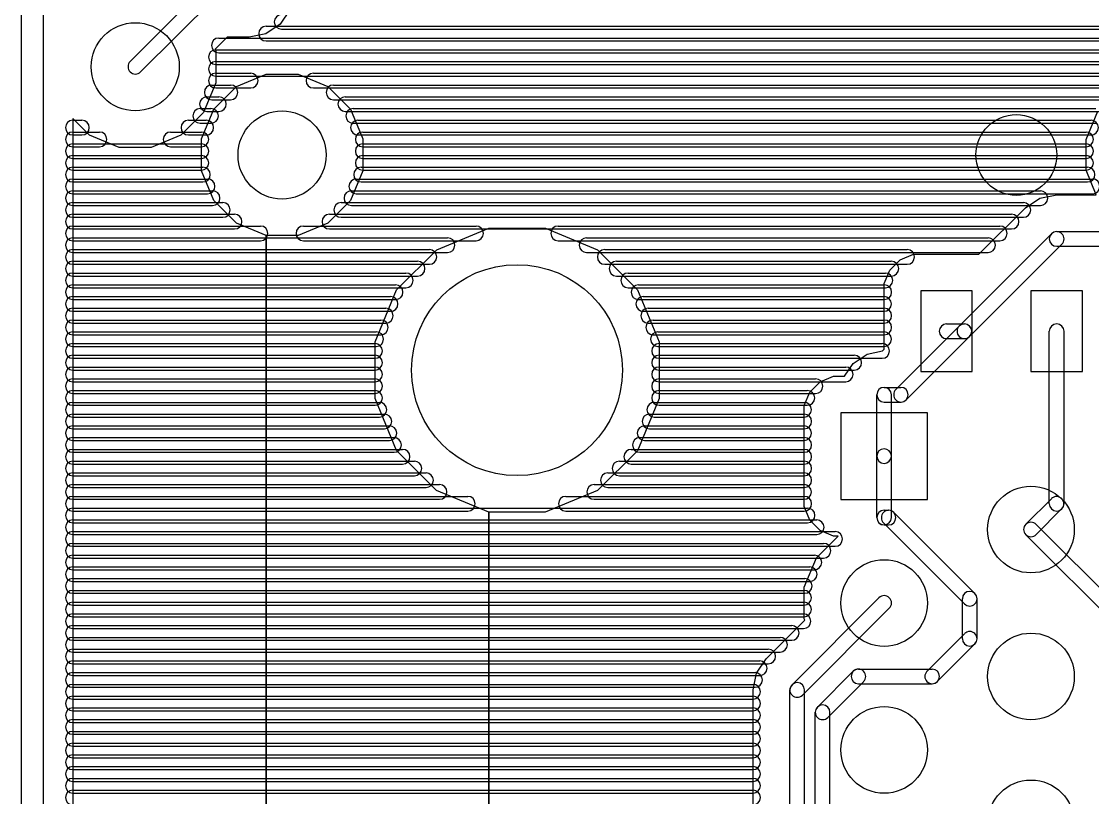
# Model space of a CAD drawing. Extents: x 4625 to 28175, y 45595 to 78045.
# Drawn here: x 4625 to 11920, y 56896 to 62179 of the extents above; entities that cross this region are included whole.
import ezdxf

# ---------------------------------------------------------------- set-up
doc = ezdxf.new("R2010")
doc.units = 0
doc.layers.add('BLACK', color=1, linetype='CONTINUOUS')

msp = doc.modelspace()

# ---------------------------------------------------------------- linework, layer by layer
at = {"layer": 'BLACK'}
for p, q in [((4625, 46470), (4625, 77970)), ((4775, 46470), (4775, 77970)), ((5866, 62407), (5365, 61906)), ((5937, 62336), (5436, 61835)), ((6452, 62257), (6387, 62160)), ((6387, 62160), (6290, 62095)), ((6290, 62095), (6175, 62072)), ((6291, 62146), (15609, 62146)), ((6291, 62146), (15609, 62146)), ((6291, 62146), (15609, 62146)), ((6397, 62126), (15529, 62126)), ((6397, 62126), (15529, 62126)), ((6397, 62126), (15529, 62126)), ((6026, 62072), (5944, 61991)), ((5969, 62066), (15689, 62066)), ((5969, 62066), (15689, 62066)), ((5969, 62066), (15689, 62066)), ((6175, 62072), (6026, 62072)), ((6291, 62046), (15609, 62046)), ((6291, 62046), (15609, 62046)), ((6291, 62046), (15609, 62046)), ((5944, 61991), (5949, 61979)), ((5949, 61986), (15769, 61986)), ((5949, 61986), (15769, 61986)), ((5949, 61986), (15769, 61986)), ((5949, 61979), (5949, 61761)), ((5969, 61966), (15689, 61966)), ((5969, 61966), (15689, 61966)), ((5969, 61966), (15689, 61966)), ((5949, 61906), (15849, 61906)), ((5949, 61906), (15849, 61906)), ((5949, 61906), (15849, 61906)), ((5949, 61886), (15769, 61886)), ((5949, 61886), (15769, 61886)), ((5949, 61886), (15769, 61886)), ((5949, 61826), (6187, 61826)), ((5949, 61826), (6187, 61826)), ((5949, 61826), (6187, 61826)), ((5949, 61806), (15849, 61806)), ((5949, 61806), (15849, 61806)), ((5949, 61806), (15849, 61806)), ((6089, 61735), (6291, 61819)), ((6291, 61819), (6509, 61819)), ((6509, 61819), (6711, 61735)), ((6613, 61826), (12251, 61826)), ((6613, 61826), (12251, 61826)), ((6613, 61826), (12251, 61826)), ((5949, 61761), (5865, 61559)), ((5921, 61746), (6049, 61746)), ((5921, 61746), (6049, 61746)), ((5921, 61746), (6049, 61746)), ((5935, 61581), (6089, 61735)), ((5949, 61726), (6187, 61726)), ((5949, 61726), (6187, 61726)), ((5949, 61726), (6187, 61726)), ((6613, 61726), (12251, 61726)), ((6613, 61726), (12251, 61726)), ((6613, 61726), (12251, 61726)), ((6711, 61735), (6865, 61581)), ((6750, 61746), (12084, 61746)), ((6750, 61746), (12084, 61746)), ((6750, 61746), (12084, 61746)), ((5888, 61666), (5970, 61666)), ((5888, 61666), (5970, 61666)), ((5888, 61666), (5970, 61666)), ((5921, 61646), (6049, 61646)), ((5921, 61646), (6049, 61646)), ((5921, 61646), (6049, 61646)), ((6750, 61646), (12084, 61646)), ((6750, 61646), (12084, 61646)), ((6750, 61646), (12084, 61646)), ((6830, 61666), (12004, 61666)), ((6830, 61666), (12004, 61666)), ((6830, 61666), (12004, 61666)), ((5842, 61586), (5916, 61586)), ((5842, 61586), (5916, 61586)), ((5842, 61586), (5916, 61586)), ((5851, 61379), (5935, 61581)), ((5888, 61566), (5970, 61566)), ((5888, 61566), (5970, 61566)), ((5888, 61566), (5970, 61566)), ((6830, 61566), (12004, 61566)), ((6830, 61566), (12004, 61566)), ((6830, 61566), (12004, 61566)), ((6865, 61581), (6949, 61379)), ((6884, 61586), (11942, 61586)), ((6884, 61586), (11942, 61586)), ((6884, 61586), (11942, 61586)), ((11875, 61375), (11955, 61568)), ((5089, 61405), (4975, 61519)), ((4975, 61519), (4975, 47281)), ((4975, 61506), (5037, 61506)), ((4975, 61506), (5037, 61506)), ((4975, 61506), (5037, 61506)), ((5865, 61559), (5711, 61405)), ((5762, 61506), (5884, 61506)), ((5762, 61506), (5884, 61506)), ((5762, 61506), (5884, 61506)), ((6917, 61506), (11909, 61506)), ((6917, 61506), (11909, 61506)), ((6917, 61506), (11909, 61506)), ((4975, 61426), (5157, 61426)), ((4975, 61426), (5157, 61426)), ((4975, 61426), (5157, 61426)), ((5641, 61426), (5851, 61426)), ((5641, 61426), (5851, 61426)), ((5641, 61426), (5851, 61426)), ((5842, 61486), (5916, 61486)), ((5842, 61486), (5916, 61486)), ((5842, 61486), (5916, 61486)), ((6884, 61486), (11942, 61486)), ((6884, 61486), (11942, 61486)), ((6884, 61486), (11942, 61486)), ((6949, 61426), (11875, 61426)), ((6949, 61426), (11875, 61426)), ((6949, 61426), (11875, 61426)), ((4975, 61406), (5037, 61406)), ((4975, 61406), (5037, 61406)), ((4975, 61406), (5037, 61406)), ((5291, 61321), (5089, 61405)), ((5711, 61405), (5509, 61321)), ((5762, 61406), (5884, 61406)), ((5762, 61406), (5884, 61406)), ((5762, 61406), (5884, 61406)), ((5851, 61161), (5851, 61379)), ((6917, 61406), (11909, 61406)), ((6917, 61406), (11909, 61406)), ((6917, 61406), (11909, 61406)), ((6949, 61379), (6949, 61161)), ((11875, 61166), (11875, 61375)), ((4975, 61346), (5851, 61346)), ((4975, 61346), (5851, 61346)), ((4975, 61346), (5851, 61346)), ((4975, 61326), (5157, 61326)), ((4975, 61326), (5157, 61326)), ((4975, 61326), (5157, 61326)), ((5509, 61321), (5291, 61321)), ((5641, 61326), (5851, 61326)), ((5641, 61326), (5851, 61326)), ((5641, 61326), (5851, 61326)), ((6949, 61346), (11875, 61346)), ((6949, 61346), (11875, 61346)), ((6949, 61346), (11875, 61346)), ((6949, 61326), (11875, 61326)), ((6949, 61326), (11875, 61326)), ((6949, 61326), (11875, 61326)), ((4975, 61266), (5851, 61266)), ((4975, 61266), (5851, 61266)), ((4975, 61266), (5851, 61266)), ((4975, 61246), (5851, 61246)), ((4975, 61246), (5851, 61246)), ((4975, 61246), (5851, 61246)), ((6949, 61266), (11875, 61266)), ((6949, 61266), (11875, 61266)), ((6949, 61266), (11875, 61266)), ((6949, 61246), (11875, 61246)), ((6949, 61246), (11875, 61246)), ((6949, 61246), (11875, 61246)), ((4975, 61186), (5861, 61186)), ((4975, 61186), (5861, 61186)), ((4975, 61186), (5861, 61186)), ((4975, 61166), (5851, 61166)), ((4975, 61166), (5851, 61166)), ((4975, 61166), (5851, 61166)), ((5935, 60959), (5851, 61161)), ((6949, 61161), (6865, 60959)), ((6938, 61186), (11886, 61186)), ((6938, 61186), (11886, 61186)), ((6938, 61186), (11886, 61186)), ((6949, 61166), (11875, 61166)), ((6949, 61166), (11875, 61166)), ((6949, 61166), (11875, 61166)), ((11944, 60998), (11875, 61166)), ((4975, 61106), (5893, 61106)), ((4975, 61106), (5893, 61106)), ((4975, 61106), (5893, 61106)), ((4975, 61086), (5861, 61086)), ((4975, 61086), (5861, 61086)), ((4975, 61086), (5861, 61086)), ((6905, 61106), (11919, 61106)), ((6905, 61106), (11919, 61106)), ((6905, 61106), (11919, 61106)), ((6938, 61086), (11886, 61086)), ((6938, 61086), (11886, 61086)), ((6938, 61086), (11886, 61086)), ((4975, 61026), (5927, 61026)), ((4975, 61026), (5927, 61026)), ((4975, 61026), (5927, 61026)), ((4975, 61006), (5893, 61006)), ((4975, 61006), (5893, 61006)), ((4975, 61006), (5893, 61006)), ((6872, 61026), (11564, 61026)), ((6872, 61026), (11564, 61026)), ((6872, 61026), (11564, 61026)), ((6905, 61006), (11919, 61006)), ((6905, 61006), (11919, 61006)), ((6905, 61006), (11919, 61006)), ((11560, 60975), (11675, 60998)), ((11675, 60998), (11944, 60998)), ((4975, 60946), (5997, 60946)), ((4975, 60946), (5997, 60946)), ((4975, 60946), (5997, 60946)), ((4975, 60926), (5927, 60926)), ((4975, 60926), (5927, 60926)), ((4975, 60926), (5927, 60926)), ((6089, 60805), (5935, 60959)), ((6865, 60959), (6711, 60805)), ((6802, 60946), (11448, 60946)), ((6802, 60946), (11448, 60946)), ((6802, 60946), (11448, 60946)), ((6872, 60926), (11564, 60926)), ((6872, 60926), (11564, 60926)), ((6872, 60926), (11564, 60926)), ((11146, 60594), (11462, 60910)), ((11462, 60910), (11560, 60975)), ((4975, 60866), (6077, 60866)), ((4975, 60866), (6077, 60866)), ((4975, 60866), (6077, 60866)), ((4975, 60846), (5997, 60846)), ((4975, 60846), (5997, 60846)), ((4975, 60846), (5997, 60846)), ((6722, 60866), (11368, 60866)), ((6722, 60866), (11368, 60866)), ((6722, 60866), (11368, 60866)), ((6802, 60846), (11448, 60846)), ((6802, 60846), (11448, 60846)), ((6802, 60846), (11448, 60846)), ((4975, 60786), (6253, 60786)), ((4975, 60786), (6253, 60786)), ((4975, 60786), (6253, 60786)), ((4975, 60766), (6077, 60766)), ((4975, 60766), (6077, 60766)), ((4975, 60766), (6077, 60766)), ((6291, 60721), (6089, 60805)), ((6711, 60805), (6509, 60721)), ((6545, 60786), (7721, 60786)), ((6545, 60786), (7721, 60786)), ((6545, 60786), (7721, 60786)), ((6722, 60766), (11368, 60766)), ((6722, 60766), (11368, 60766)), ((6722, 60766), (11368, 60766)), ((7453, 60625), (7808, 60772)), ((7808, 60772), (8193, 60772)), ((8193, 60772), (8548, 60625)), ((8280, 60786), (11288, 60786)), ((8280, 60786), (11288, 60786)), ((8280, 60786), (11288, 60786)), ((4975, 60706), (7527, 60706)), ((4975, 60706), (7527, 60706)), ((4975, 60706), (7527, 60706)), ((6291, 47745), (6291, 60721)), ((6509, 60721), (6291, 60721)), ((6291, 60721), (6291, 47745)), ((8474, 60706), (11208, 60706)), ((8474, 60706), (11208, 60706)), ((8474, 60706), (11208, 60706)), ((11640, 60733), (11012, 60105)), ((11675, 60748), (12827, 60748)), ((4975, 60686), (6253, 60686)), ((4975, 60686), (6253, 60686)), ((4975, 60686), (6253, 60686)), ((4975, 60626), (7403, 60626)), ((4975, 60626), (7403, 60626)), ((4975, 60626), (7403, 60626)), ((6545, 60686), (7721, 60686)), ((6545, 60686), (7721, 60686)), ((6545, 60686), (7721, 60686)), ((7180, 60353), (7453, 60625)), ((8280, 60686), (11288, 60686)), ((8280, 60686), (11288, 60686)), ((8280, 60686), (11288, 60686)), ((8548, 60625), (8820, 60352)), ((8597, 60626), (10657, 60626)), ((8597, 60626), (10657, 60626)), ((8597, 60626), (10657, 60626)), ((11710, 60663), (11082, 60035)), ((11675, 60648), (12827, 60648)), ((4975, 60606), (7527, 60606)), ((4975, 60606), (7527, 60606)), ((4975, 60606), (7527, 60606)), ((4975, 60546), (7323, 60546)), ((4975, 60546), (7323, 60546)), ((4975, 60546), (7323, 60546)), ((8474, 60606), (11208, 60606)), ((8474, 60606), (11208, 60606)), ((8474, 60606), (11208, 60606)), ((8677, 60546), (10549, 60546)), ((8677, 60546), (10549, 60546)), ((8677, 60546), (10549, 60546)), ((10539, 60486), (10609, 60556)), ((10609, 60556), (10701, 60594)), ((10701, 60594), (11146, 60594)), ((4975, 60526), (7403, 60526)), ((4975, 60526), (7403, 60526)), ((4975, 60526), (7403, 60526)), ((8597, 60526), (10657, 60526)), ((8597, 60526), (10657, 60526)), ((8597, 60526), (10657, 60526)), ((10501, 60395), (10539, 60486)), ((4975, 60466), (7243, 60466)), ((4975, 60466), (7243, 60466)), ((4975, 60466), (7243, 60466)), ((4975, 60446), (7323, 60446)), ((4975, 60446), (7323, 60446)), ((4975, 60446), (7323, 60446)), ((8677, 60446), (10549, 60446)), ((8677, 60446), (10549, 60446)), ((8677, 60446), (10549, 60446)), ((8757, 60466), (10509, 60466)), ((8757, 60466), (10509, 60466)), ((8757, 60466), (10509, 60466)), ((4975, 60386), (7173, 60386)), ((4975, 60386), (7173, 60386)), ((4975, 60386), (7173, 60386)), ((4975, 60366), (7243, 60366)), ((4975, 60366), (7243, 60366)), ((4975, 60366), (7243, 60366)), ((7033, 59998), (7180, 60353)), ((8757, 60366), (10509, 60366)), ((8757, 60366), (10509, 60366)), ((8757, 60366), (10509, 60366)), ((8820, 60352), (8967, 59997)), ((8827, 60386), (10501, 60386)), ((8827, 60386), (10501, 60386)), ((8827, 60386), (10501, 60386)), ((10501, 59948), (10501, 60395)), ((11100, 60345), (10750, 60345)), ((10750, 60345), (10750, 59795)), ((11100, 59795), (11100, 60345)), ((11850, 60345), (11500, 60345)), ((11500, 60345), (11500, 59795)), ((11850, 59795), (11850, 60345)), ((4975, 60306), (7139, 60306)), ((4975, 60306), (7139, 60306)), ((4975, 60306), (7139, 60306)), ((4975, 60286), (7173, 60286)), ((4975, 60286), (7173, 60286)), ((4975, 60286), (7173, 60286)), ((8827, 60286), (10501, 60286)), ((8827, 60286), (10501, 60286)), ((8827, 60286), (10501, 60286)), ((8860, 60306), (10500, 60306)), ((8860, 60306), (10500, 60306)), ((8860, 60306), (10500, 60306)), ((4975, 60226), (7107, 60226)), ((4975, 60226), (7107, 60226)), ((4975, 60226), (7107, 60226)), ((4975, 60206), (7139, 60206)), ((4975, 60206), (7139, 60206)), ((4975, 60206), (7139, 60206)), ((8860, 60206), (10500, 60206)), ((8860, 60206), (10500, 60206)), ((8860, 60206), (10500, 60206)), ((8893, 60226), (10501, 60226)), ((8893, 60226), (10501, 60226)), ((8893, 60226), (10501, 60226)), ((4975, 60146), (7073, 60146)), ((4975, 60146), (7073, 60146)), ((4975, 60146), (7073, 60146)), ((4975, 60126), (7107, 60126)), ((4975, 60126), (7107, 60126)), ((4975, 60126), (7107, 60126)), ((8893, 60126), (10501, 60126)), ((8893, 60126), (10501, 60126)), ((8893, 60126), (10501, 60126)), ((8927, 60146), (10501, 60146)), ((8927, 60146), (10501, 60146)), ((8927, 60146), (10501, 60146)), ((10925, 60120), (11047, 60120)), ((4975, 60066), (7041, 60066)), ((4975, 60066), (7041, 60066)), ((4975, 60066), (7041, 60066)), ((4975, 60046), (7073, 60046)), ((4975, 60046), (7073, 60046)), ((4975, 60046), (7073, 60046)), ((8927, 60046), (10501, 60046)), ((8927, 60046), (10501, 60046)), ((8927, 60046), (10501, 60046)), ((8960, 60066), (10500, 60066)), ((8960, 60066), (10500, 60066)), ((8960, 60066), (10500, 60066)), ((11011, 60105), (10580, 59674)), ((11082, 60034), (10651, 59603)), ((11625, 58896), (11625, 60070)), ((11725, 58896), (11725, 60070)), ((4975, 59986), (7033, 59986)), ((4975, 59986), (7033, 59986)), ((4975, 59986), (7033, 59986)), ((4975, 59966), (7041, 59966)), ((4975, 59966), (7041, 59966)), ((4975, 59966), (7041, 59966)), ((7033, 59613), (7033, 59998)), ((8960, 59966), (10500, 59966)), ((8960, 59966), (10500, 59966)), ((8960, 59966), (10500, 59966)), ((8967, 59997), (8967, 59612)), ((8967, 59986), (10487, 59986)), ((8967, 59986), (10487, 59986)), ((8967, 59986), (10487, 59986)), ((10925, 60020), (11047, 60020)), ((4975, 59906), (7033, 59906)), ((4975, 59906), (7033, 59906)), ((4975, 59906), (7033, 59906)), ((8967, 59906), (10297, 59906)), ((8967, 59906), (10297, 59906)), ((8967, 59906), (10297, 59906)), ((10288, 59850), (10385, 59915)), ((10385, 59915), (10488, 59936)), ((10488, 59936), (10501, 59948)), ((4975, 59886), (7033, 59886)), ((4975, 59886), (7033, 59886)), ((4975, 59886), (7033, 59886)), ((4975, 59826), (7033, 59826)), ((4975, 59826), (7033, 59826)), ((4975, 59826), (7033, 59826)), ((8967, 59886), (10487, 59886)), ((8967, 59886), (10487, 59886)), ((8967, 59886), (10487, 59886)), ((8967, 59826), (10239, 59826)), ((8967, 59826), (10239, 59826)), ((8967, 59826), (10239, 59826)), ((10230, 59764), (10288, 59850)), ((4975, 59806), (7033, 59806)), ((4975, 59806), (7033, 59806)), ((4975, 59806), (7033, 59806)), ((4975, 59746), (7033, 59746)), ((4975, 59746), (7033, 59746)), ((4975, 59746), (7033, 59746)), ((8967, 59806), (10297, 59806)), ((8967, 59806), (10297, 59806)), ((8967, 59806), (10297, 59806)), ((8967, 59746), (10033, 59746)), ((8967, 59746), (10033, 59746)), ((8967, 59746), (10033, 59746)), ((10064, 59726), (10156, 59764)), ((10156, 59764), (10230, 59764)), ((10750, 59795), (11100, 59795)), ((11500, 59795), (11850, 59795)), ((4975, 59726), (7033, 59726)), ((4975, 59726), (7033, 59726)), ((4975, 59726), (7033, 59726)), ((8967, 59726), (10239, 59726)), ((8967, 59726), (10239, 59726)), ((8967, 59726), (10239, 59726)), ((9994, 59656), (10064, 59726)), ((10500, 59688), (10614, 59688)), ((4975, 59666), (7033, 59666)), ((4975, 59666), (7033, 59666)), ((4975, 59666), (7033, 59666)), ((4975, 59646), (7033, 59646)), ((4975, 59646), (7033, 59646)), ((4975, 59646), (7033, 59646)), ((7180, 59258), (7033, 59613)), ((8967, 59612), (8820, 59257)), ((8967, 59666), (9977, 59666)), ((8967, 59666), (9977, 59666)), ((8967, 59666), (9977, 59666)), ((8967, 59646), (10033, 59646)), ((8967, 59646), (10033, 59646)), ((8967, 59646), (10033, 59646)), ((9956, 59565), (9994, 59656)), ((10450, 59220), (10450, 59638)), ((10550, 59220), (10550, 59638)), ((4975, 59586), (7063, 59586)), ((4975, 59586), (7063, 59586)), ((4975, 59586), (7063, 59586)), ((4975, 59566), (7033, 59566)), ((4975, 59566), (7033, 59566)), ((4975, 59566), (7033, 59566)), ((8935, 59586), (9955, 59586)), ((8935, 59586), (9955, 59586)), ((8935, 59586), (9955, 59586)), ((8967, 59566), (9977, 59566)), ((8967, 59566), (9977, 59566)), ((8967, 59566), (9977, 59566)), ((9956, 58876), (9956, 59565)), ((10500, 59588), (10614, 59588)), ((4975, 59506), (7097, 59506)), ((4975, 59506), (7097, 59506)), ((4975, 59506), (7097, 59506)), ((4975, 59486), (7063, 59486)), ((4975, 59486), (7063, 59486)), ((4975, 59486), (7063, 59486)), ((8902, 59506), (9956, 59506)), ((8902, 59506), (9956, 59506)), ((8902, 59506), (9956, 59506)), ((8935, 59486), (9955, 59486)), ((8935, 59486), (9955, 59486)), ((8935, 59486), (9955, 59486)), ((10795, 59515), (10205, 59515)), ((10205, 59515), (10205, 58925)), ((10795, 58925), (10795, 59515)), ((4975, 59426), (7131, 59426)), ((4975, 59426), (7131, 59426)), ((4975, 59426), (7131, 59426)), ((4975, 59406), (7097, 59406)), ((4975, 59406), (7097, 59406)), ((4975, 59406), (7097, 59406)), ((8869, 59426), (9955, 59426)), ((8869, 59426), (9955, 59426)), ((8869, 59426), (9955, 59426)), ((8902, 59406), (9956, 59406)), ((8902, 59406), (9956, 59406)), ((8902, 59406), (9956, 59406)), ((4975, 59346), (7163, 59346)), ((4975, 59346), (7163, 59346)), ((4975, 59346), (7163, 59346)), ((4975, 59326), (7131, 59326)), ((4975, 59326), (7131, 59326)), ((4975, 59326), (7131, 59326)), ((8836, 59346), (9956, 59346)), ((8836, 59346), (9956, 59346)), ((8836, 59346), (9956, 59346)), ((8869, 59326), (9955, 59326)), ((8869, 59326), (9955, 59326)), ((8869, 59326), (9955, 59326)), ((4975, 59266), (7221, 59266)), ((4975, 59266), (7221, 59266)), ((4975, 59266), (7221, 59266)), ((4975, 59246), (7163, 59246)), ((4975, 59246), (7163, 59246)), ((4975, 59246), (7163, 59246)), ((7452, 58985), (7180, 59258)), ((8820, 59257), (8547, 58985)), ((8778, 59266), (9956, 59266)), ((8778, 59266), (9956, 59266)), ((8778, 59266), (9956, 59266)), ((8836, 59246), (9956, 59246)), ((8836, 59246), (9956, 59246)), ((8836, 59246), (9956, 59246)), ((4975, 59186), (7301, 59186)), ((4975, 59186), (7301, 59186)), ((4975, 59186), (7301, 59186)), ((4975, 59166), (7221, 59166)), ((4975, 59166), (7221, 59166)), ((4975, 59166), (7221, 59166)), ((8698, 59186), (9956, 59186)), ((8698, 59186), (9956, 59186)), ((8698, 59186), (9956, 59186)), ((8778, 59166), (9956, 59166)), ((8778, 59166), (9956, 59166)), ((8778, 59166), (9956, 59166)), ((10450, 58802), (10450, 59220)), ((10550, 58802), (10550, 59220)), ((4975, 59106), (7381, 59106)), ((4975, 59106), (7381, 59106)), ((4975, 59106), (7381, 59106)), ((4975, 59086), (7301, 59086)), ((4975, 59086), (7301, 59086)), ((4975, 59086), (7301, 59086)), ((8618, 59106), (9956, 59106)), ((8618, 59106), (9956, 59106)), ((8618, 59106), (9956, 59106)), ((8698, 59086), (9956, 59086)), ((8698, 59086), (9956, 59086)), ((8698, 59086), (9956, 59086)), ((4975, 59026), (7473, 59026)), ((4975, 59026), (7473, 59026)), ((4975, 59026), (7473, 59026)), ((8525, 59026), (9955, 59026)), ((8525, 59026), (9955, 59026)), ((8525, 59026), (9955, 59026)), ((4975, 59006), (7381, 59006)), ((4975, 59006), (7381, 59006)), ((4975, 59006), (7381, 59006)), ((4975, 58946), (7665, 58946)), ((4975, 58946), (7665, 58946)), ((4975, 58946), (7665, 58946)), ((7807, 58838), (7452, 58985)), ((8547, 58985), (8192, 58838)), ((8332, 58946), (9956, 58946)), ((8332, 58946), (9956, 58946)), ((8332, 58946), (9956, 58946)), ((8618, 59006), (9956, 59006)), ((8618, 59006), (9956, 59006)), ((8618, 59006), (9956, 59006)), ((4975, 58926), (7473, 58926)), ((4975, 58926), (7473, 58926)), ((4975, 58926), (7473, 58926)), ((8525, 58926), (9955, 58926)), ((8525, 58926), (9955, 58926)), ((8525, 58926), (9955, 58926)), ((9994, 58784), (9956, 58876)), ((10205, 58925), (10795, 58925)), ((11639, 58930), (11465, 58756)), ((4975, 58866), (9979, 58866)), ((4975, 58866), (9979, 58866)), ((4975, 58866), (9979, 58866)), ((4975, 58846), (7665, 58846)), ((4975, 58846), (7665, 58846)), ((4975, 58846), (7665, 58846)), ((7807, 56099), (7807, 58838)), ((8192, 58838), (7807, 58838)), ((7807, 58838), (7807, 56099)), ((8332, 58846), (9956, 58846)), ((8332, 58846), (9956, 58846)), ((8332, 58846), (9956, 58846)), ((10500, 58851), (10530, 58851)), ((10567, 58836), (11118, 58285)), ((11709, 58860), (11535, 58686)), ((4975, 58786), (10041, 58786)), ((4975, 58786), (10041, 58786)), ((4975, 58786), (10041, 58786)), ((4975, 58766), (9979, 58766)), ((4975, 58766), (9979, 58766)), ((4975, 58766), (9979, 58766)), ((10064, 58714), (9994, 58784)), ((10496, 58765), (11047, 58214)), ((10500, 58751), (10530, 58751)), ((11535, 58755), (12187, 58103)), ((4975, 58706), (10167, 58706)), ((4975, 58706), (10167, 58706)), ((4975, 58706), (10167, 58706)), ((4975, 58686), (10041, 58686)), ((4975, 58686), (10041, 58686)), ((4975, 58686), (10041, 58686)), ((10039, 58528), (10186, 58676)), ((10155, 58676), (10064, 58714)), ((10186, 58676), (10155, 58676)), ((11465, 58685), (12117, 58033)), ((4975, 58626), (10087, 58626)), ((4975, 58626), (10087, 58626)), ((4975, 58626), (10087, 58626)), ((4975, 58606), (10167, 58606)), ((4975, 58606), (10167, 58606)), ((4975, 58606), (10167, 58606)), ((4975, 58546), (10025, 58546)), ((4975, 58546), (10025, 58546)), ((4975, 58546), (10025, 58546)), ((4975, 58526), (10087, 58526)), ((4975, 58526), (10087, 58526)), ((4975, 58526), (10087, 58526)), ((9956, 58328), (10039, 58528)), ((4975, 58466), (9993, 58466)), ((4975, 58466), (9993, 58466)), ((4975, 58466), (9993, 58466)), ((4975, 58446), (10025, 58446)), ((4975, 58446), (10025, 58446)), ((4975, 58446), (10025, 58446)), ((4975, 58386), (9959, 58386)), ((4975, 58386), (9959, 58386)), ((4975, 58386), (9959, 58386)), ((4975, 58366), (9993, 58366)), ((4975, 58366), (9993, 58366)), ((4975, 58366), (9993, 58366)), ((4975, 58306), (9955, 58306)), ((4975, 58306), (9955, 58306)), ((4975, 58306), (9955, 58306)), ((4975, 58286), (9959, 58286)), ((4975, 58286), (9959, 58286)), ((4975, 58286), (9959, 58286)), ((9956, 58112), (9956, 58328)), ((4975, 58226), (9955, 58226)), ((4975, 58226), (9955, 58226)), ((4975, 58226), (9955, 58226)), ((10464, 58255), (9873, 57664)), ((11033, 57977), (11033, 58249)), ((11133, 57977), (11133, 58249)), ((4975, 58206), (9955, 58206)), ((4975, 58206), (9955, 58206)), ((4975, 58206), (9955, 58206)), ((4975, 58146), (9951, 58146)), ((4975, 58146), (9951, 58146)), ((4975, 58146), (9951, 58146)), ((10535, 58184), (9944, 57593)), ((4975, 58126), (9955, 58126)), ((4975, 58126), (9955, 58126)), ((4975, 58126), (9955, 58126)), ((4975, 58066), (9871, 58066)), ((4975, 58066), (9871, 58066)), ((4975, 58066), (9871, 58066)), ((9696, 57840), (9959, 58104)), ((9959, 58104), (9956, 58112)), ((4975, 58046), (9951, 58046)), ((4975, 58046), (9951, 58046)), ((4975, 58046), (9951, 58046)), ((11048, 58011), (10792, 57755)), ((4975, 57986), (9791, 57986)), ((4975, 57986), (9791, 57986)), ((4975, 57986), (9791, 57986)), ((4975, 57966), (9871, 57966)), ((4975, 57966), (9871, 57966)), ((4975, 57966), (9871, 57966)), ((11118, 57941), (10862, 57685)), ((4975, 57906), (9711, 57906)), ((4975, 57906), (9711, 57906)), ((4975, 57906), (9711, 57906)), ((4975, 57886), (9791, 57886)), ((4975, 57886), (9791, 57886)), ((4975, 57886), (9791, 57886)), ((4975, 57826), (9653, 57826)), ((4975, 57826), (9653, 57826)), ((4975, 57826), (9653, 57826)), ((4975, 57806), (9711, 57806)), ((4975, 57806), (9711, 57806)), ((4975, 57806), (9711, 57806)), ((9631, 57743), (9696, 57840)), ((4975, 57746), (9621, 57746)), ((4975, 57746), (9621, 57746)), ((4975, 57746), (9621, 57746)), ((4975, 57726), (9653, 57726)), ((4975, 57726), (9653, 57726)), ((4975, 57726), (9653, 57726)), ((9608, 57628), (9631, 57743)), ((10289, 57755), (10046, 57512)), ((10325, 57770), (10827, 57770)), ((4975, 57666), (9607, 57666)), ((4975, 57666), (9607, 57666)), ((4975, 57666), (9607, 57666)), ((4975, 57646), (9621, 57646)), ((4975, 57646), (9621, 57646)), ((4975, 57646), (9621, 57646)), ((9608, 52312), (9608, 57628)), ((9858, 52312), (9858, 57628)), ((9958, 52312), (9958, 57628)), ((10360, 57684), (10117, 57441)), ((10325, 57670), (10827, 57670)), ((4975, 57586), (9607, 57586)), ((4975, 57586), (9607, 57586)), ((4975, 57586), (9607, 57586)), ((4975, 57566), (9607, 57566)), ((4975, 57566), (9607, 57566)), ((4975, 57566), (9607, 57566)), ((4975, 57506), (9607, 57506)), ((4975, 57506), (9607, 57506)), ((4975, 57506), (9607, 57506)), ((4975, 57486), (9607, 57486)), ((4975, 57486), (9607, 57486)), ((4975, 57486), (9607, 57486)), ((4975, 57426), (9607, 57426)), ((4975, 57426), (9607, 57426)), ((4975, 57426), (9607, 57426)), ((10031, 53558), (10031, 57476)), ((10131, 53558), (10131, 57476)), ((4975, 57406), (9607, 57406)), ((4975, 57406), (9607, 57406)), ((4975, 57406), (9607, 57406)), ((4975, 57346), (9607, 57346)), ((4975, 57346), (9607, 57346)), ((4975, 57346), (9607, 57346)), ((4975, 57326), (9607, 57326)), ((4975, 57326), (9607, 57326)), ((4975, 57326), (9607, 57326)), ((4975, 57266), (9607, 57266)), ((4975, 57266), (9607, 57266)), ((4975, 57266), (9607, 57266)), ((4975, 57246), (9607, 57246)), ((4975, 57246), (9607, 57246)), ((4975, 57246), (9607, 57246)), ((4975, 57186), (9607, 57186)), ((4975, 57186), (9607, 57186)), ((4975, 57186), (9607, 57186)), ((4975, 57166), (9607, 57166)), ((4975, 57166), (9607, 57166)), ((4975, 57166), (9607, 57166)), ((4975, 57106), (9607, 57106)), ((4975, 57106), (9607, 57106)), ((4975, 57106), (9607, 57106)), ((4975, 57086), (9607, 57086)), ((4975, 57086), (9607, 57086)), ((4975, 57086), (9607, 57086)), ((4975, 57026), (9607, 57026)), ((4975, 57026), (9607, 57026)), ((4975, 57026), (9607, 57026)), ((4975, 57006), (9607, 57006)), ((4975, 57006), (9607, 57006)), ((4975, 57006), (9607, 57006)), ((4975, 56946), (9607, 56946)), ((4975, 56946), (9607, 56946)), ((4975, 56946), (9607, 56946)), ((4975, 56926), (9607, 56926)), ((4975, 56926), (9607, 56926)), ((4975, 56926), (9607, 56926))]:
    msp.add_line(p, q, dxfattribs=at)
for centre, radius in [((5400, 61870), 300), ((6400, 61270), 300), ((11400, 61270), 275), ((8000, 59805), 718), ((11500, 58720), 295), ((10500, 58220), 295), ((11500, 57720), 295), ((10500, 57220), 295), ((11500, 56720), 295)]:
    msp.add_circle(centre, radius, dxfattribs=at)
for centre, start, end in [((6397, 62176), 90, 270), ((6397, 62176), 90, 270), ((6397, 62176), 90, 270), ((6291, 62096), 90, 270), ((6291, 62096), 90, 270), ((6291, 62096), 90, 270), ((5969, 62016), 90, 270), ((5969, 62016), 90, 270), ((5969, 62016), 90, 270), ((5949, 61936), 90, 270), ((5949, 61936), 90, 270), ((5949, 61936), 90, 270), ((5401, 61871), 135, 315), ((5949, 61856), 90, 270), ((5949, 61856), 90, 270), ((5949, 61856), 90, 270), ((5949, 61776), 90, 270), ((5949, 61776), 90, 270), ((5949, 61776), 90, 270), ((6187, 61776), 270, 450), ((6187, 61776), 270, 450), ((6187, 61776), 270, 450), ((6613, 61776), 90, 270), ((6613, 61776), 90, 270), ((6613, 61776), 90, 270), ((5921, 61696), 90, 270), ((5921, 61696), 90, 270), ((5921, 61696), 90, 270), ((6049, 61696), 270, 450), ((6049, 61696), 270, 450), ((6049, 61696), 270, 450), ((6750, 61696), 90, 270), ((6750, 61696), 90, 270), ((6750, 61696), 90, 270), ((5888, 61616), 90, 270), ((5888, 61616), 90, 270), ((5888, 61616), 90, 270), ((5970, 61616), 270, 450), ((5970, 61616), 270, 450), ((5970, 61616), 270, 450), ((6830, 61616), 90, 270), ((6830, 61616), 90, 270), ((6830, 61616), 90, 270), ((5842, 61536), 90, 270), ((5842, 61536), 90, 270), ((5842, 61536), 90, 270), ((5916, 61536), 270, 450), ((5916, 61536), 270, 450), ((5916, 61536), 270, 450), ((6884, 61536), 90, 270), ((6884, 61536), 90, 270), ((6884, 61536), 90, 270), ((4975, 61456), 90, 270), ((4975, 61456), 90, 270), ((4975, 61456), 90, 270), ((5037, 61456), 270, 450), ((5037, 61456), 270, 450), ((5037, 61456), 270, 450), ((5762, 61456), 90, 270), ((5762, 61456), 90, 270), ((5762, 61456), 90, 270), ((5884, 61456), 270, 450), ((5884, 61456), 270, 450), ((5884, 61456), 270, 450), ((6917, 61456), 90, 270), ((6917, 61456), 90, 270), ((6917, 61456), 90, 270), ((11909, 61456), 270, 450), ((11909, 61456), 270, 450), ((11909, 61456), 270, 450), ((4975, 61376), 90, 270), ((4975, 61376), 90, 270), ((4975, 61376), 90, 270), ((5157, 61376), 270, 450), ((5157, 61376), 270, 450), ((5157, 61376), 270, 450), ((5641, 61376), 90, 270), ((5641, 61376), 90, 270), ((5641, 61376), 90, 270), ((5851, 61376), 270, 450), ((5851, 61376), 270, 450), ((5851, 61376), 270, 450), ((6949, 61376), 90, 270), ((6949, 61376), 90, 270), ((6949, 61376), 90, 270), ((11875, 61376), 270, 450), ((11875, 61376), 270, 450), ((11875, 61376), 270, 450), ((4975, 61296), 90, 270), ((4975, 61296), 90, 270), ((4975, 61296), 90, 270), ((5851, 61296), 270, 450), ((5851, 61296), 270, 450), ((5851, 61296), 270, 450), ((6949, 61296), 90, 270), ((6949, 61296), 90, 270), ((6949, 61296), 90, 270), ((11875, 61296), 270, 450), ((11875, 61296), 270, 450), ((11875, 61296), 270, 450), ((4975, 61216), 90, 270), ((4975, 61216), 90, 270), ((4975, 61216), 90, 270), ((5851, 61216), 270, 450), ((5851, 61216), 270, 450), ((5851, 61216), 270, 450), ((6949, 61216), 90, 270), ((6949, 61216), 90, 270), ((6949, 61216), 90, 270), ((11875, 61216), 270, 450), ((11875, 61216), 270, 450), ((11875, 61216), 270, 450), ((4975, 61136), 90, 270), ((4975, 61136), 90, 270), ((4975, 61136), 90, 270), ((5861, 61136), 270, 450), ((5861, 61136), 270, 450), ((5861, 61136), 270, 450), ((6938, 61136), 90, 270), ((6938, 61136), 90, 270), ((6938, 61136), 90, 270), ((11886, 61136), 270, 450), ((11886, 61136), 270, 450), ((11886, 61136), 270, 450), ((4975, 61056), 90, 270), ((4975, 61056), 90, 270), ((4975, 61056), 90, 270), ((5893, 61056), 270, 450), ((5893, 61056), 270, 450), ((5893, 61056), 270, 450), ((6905, 61056), 90, 270), ((6905, 61056), 90, 270), ((6905, 61056), 90, 270), ((11919, 61056), 270, 450), ((11919, 61056), 270, 450), ((11919, 61056), 270, 450), ((4975, 60976), 90, 270), ((4975, 60976), 90, 270), ((4975, 60976), 90, 270), ((5927, 60976), 270, 450), ((5927, 60976), 270, 450), ((5927, 60976), 270, 450), ((6872, 60976), 90, 270), ((6872, 60976), 90, 270), ((6872, 60976), 90, 270), ((11564, 60976), 270, 450), ((11564, 60976), 270, 450), ((11564, 60976), 270, 450), ((4975, 60896), 90, 270), ((4975, 60896), 90, 270), ((4975, 60896), 90, 270), ((5997, 60896), 270, 450), ((5997, 60896), 270, 450), ((5997, 60896), 270, 450), ((6802, 60896), 90, 270), ((6802, 60896), 90, 270), ((6802, 60896), 90, 270), ((11448, 60896), 270, 450), ((11448, 60896), 270, 450), ((11448, 60896), 270, 450), ((4975, 60816), 90, 270), ((4975, 60816), 90, 270), ((4975, 60816), 90, 270), ((6077, 60816), 270, 450), ((6077, 60816), 270, 450), ((6077, 60816), 270, 450), ((6722, 60816), 90, 270), ((6722, 60816), 90, 270), ((6722, 60816), 90, 270), ((11368, 60816), 270, 450), ((11368, 60816), 270, 450), ((11368, 60816), 270, 450), ((4975, 60736), 90, 270), ((4975, 60736), 90, 270), ((4975, 60736), 90, 270), ((6253, 60736), 270, 450), ((6253, 60736), 270, 450), ((6253, 60736), 270, 450), ((6545, 60736), 90, 270), ((6545, 60736), 90, 270), ((6545, 60736), 90, 270), ((7721, 60736), 270, 450), ((7721, 60736), 270, 450), ((7721, 60736), 270, 450), ((8280, 60736), 90, 270), ((8280, 60736), 90, 270), ((8280, 60736), 90, 270), ((11288, 60736), 270, 450), ((11288, 60736), 270, 450), ((11288, 60736), 270, 450), ((4975, 60656), 90, 270), ((4975, 60656), 90, 270), ((4975, 60656), 90, 270), ((7527, 60656), 270, 450), ((7527, 60656), 270, 450), ((7527, 60656), 270, 450), ((8474, 60656), 90, 270), ((8474, 60656), 90, 270), ((8474, 60656), 90, 270), ((11208, 60656), 270, 450), ((11208, 60656), 270, 450), ((11208, 60656), 270, 450), ((11675, 60698), 90, 270), ((11675, 60698), -45, 135), ((4975, 60576), 90, 270), ((4975, 60576), 90, 270), ((4975, 60576), 90, 270), ((7403, 60576), 270, 450), ((7403, 60576), 270, 450), ((7403, 60576), 270, 450), ((8597, 60576), 90, 270), ((8597, 60576), 90, 270), ((8597, 60576), 90, 270), ((10657, 60576), 270, 450), ((10657, 60576), 270, 450), ((10657, 60576), 270, 450), ((4975, 60496), 90, 270), ((4975, 60496), 90, 270), ((4975, 60496), 90, 270), ((7323, 60496), 270, 450), ((7323, 60496), 270, 450), ((7323, 60496), 270, 450), ((8677, 60496), 90, 270), ((8677, 60496), 90, 270), ((8677, 60496), 90, 270), ((10549, 60496), 270, 450), ((10549, 60496), 270, 450), ((10549, 60496), 270, 450), ((4975, 60416), 90, 270), ((4975, 60416), 90, 270), ((4975, 60416), 90, 270), ((7243, 60416), 270, 450), ((7243, 60416), 270, 450), ((7243, 60416), 270, 450), ((8757, 60416), 90, 270), ((8757, 60416), 90, 270), ((8757, 60416), 90, 270), ((10509, 60416), 270, 450), ((10509, 60416), 270, 450), ((10509, 60416), 270, 450), ((4975, 60336), 90, 270), ((4975, 60336), 90, 270), ((4975, 60336), 90, 270), ((7173, 60336), 270, 450), ((7173, 60336), 270, 450), ((7173, 60336), 270, 450), ((8827, 60336), 90, 270), ((8827, 60336), 90, 270), ((8827, 60336), 90, 270), ((10501, 60336), 270, 450), ((10501, 60336), 270, 450), ((10501, 60336), 270, 450), ((4975, 60256), 90, 270), ((4975, 60256), 90, 270), ((4975, 60256), 90, 270), ((7139, 60256), 270, 450), ((7139, 60256), 270, 450), ((7139, 60256), 270, 450), ((8860, 60256), 90, 270), ((8860, 60256), 90, 270), ((8860, 60256), 90, 270), ((10500, 60256), 270, 450), ((10500, 60256), 270, 450), ((10500, 60256), 270, 450), ((4975, 60176), 90, 270), ((4975, 60176), 90, 270), ((4975, 60176), 90, 270), ((7107, 60176), 270, 450), ((7107, 60176), 270, 450), ((7107, 60176), 270, 450), ((8893, 60176), 90, 270), ((8893, 60176), 90, 270), ((8893, 60176), 90, 270), ((10501, 60176), 270, 450), ((10501, 60176), 270, 450), ((10501, 60176), 270, 450), ((4975, 60096), 90, 270), ((4975, 60096), 90, 270), ((4975, 60096), 90, 270), ((7073, 60096), 270, 450), ((7073, 60096), 270, 450), ((7073, 60096), 270, 450), ((8927, 60096), 90, 270), ((8927, 60096), 90, 270), ((8927, 60096), 90, 270), ((10501, 60096), 270, 450), ((10501, 60096), 270, 450), ((10501, 60096), 270, 450), ((10925, 60070), 90, 270), ((11047, 60070), -45, 135), ((11047, 60070), 270, 450), ((11675, 60070), 360, 540), ((4975, 60016), 90, 270), ((4975, 60016), 90, 270), ((4975, 60016), 90, 270), ((7041, 60016), 270, 450), ((7041, 60016), 270, 450), ((7041, 60016), 270, 450), ((8960, 60016), 90, 270), ((8960, 60016), 90, 270), ((8960, 60016), 90, 270), ((10500, 60016), 270, 450), ((10500, 60016), 270, 450), ((10500, 60016), 270, 450), ((11047, 60070), 135, 315), ((4975, 59936), 90, 270), ((4975, 59936), 90, 270), ((4975, 59936), 90, 270), ((7033, 59936), 270, 450), ((7033, 59936), 270, 450), ((7033, 59936), 270, 450), ((8967, 59936), 90, 270), ((8967, 59936), 90, 270), ((8967, 59936), 90, 270), ((10487, 59936), 270, 450), ((10487, 59936), 270, 450), ((10487, 59936), 270, 450), ((4975, 59856), 90, 270), ((4975, 59856), 90, 270), ((4975, 59856), 90, 270), ((7033, 59856), 270, 450), ((7033, 59856), 270, 450), ((7033, 59856), 270, 450), ((8967, 59856), 90, 270), ((8967, 59856), 90, 270), ((8967, 59856), 90, 270), ((10297, 59856), 270, 450), ((10297, 59856), 270, 450), ((10297, 59856), 270, 450), ((4975, 59776), 90, 270), ((4975, 59776), 90, 270), ((4975, 59776), 90, 270), ((7033, 59776), 270, 450), ((7033, 59776), 270, 450), ((7033, 59776), 270, 450), ((8967, 59776), 90, 270), ((8967, 59776), 90, 270), ((8967, 59776), 90, 270), ((10239, 59776), 270, 450), ((10239, 59776), 270, 450), ((10239, 59776), 270, 450), ((4975, 59696), 90, 270), ((4975, 59696), 90, 270), ((4975, 59696), 90, 270), ((7033, 59696), 270, 450), ((7033, 59696), 270, 450), ((7033, 59696), 270, 450), ((8967, 59696), 90, 270), ((8967, 59696), 90, 270), ((8967, 59696), 90, 270), ((10033, 59696), 270, 450), ((10033, 59696), 270, 450), ((10033, 59696), 270, 450), ((10500, 59638), 90, 270), ((10500, 59638), 360, 540), ((10615, 59638), 135, 315), ((10614, 59638), 270, 450), ((4975, 59616), 90, 270), ((4975, 59616), 90, 270), ((4975, 59616), 90, 270), ((7033, 59616), 270, 450), ((7033, 59616), 270, 450), ((7033, 59616), 270, 450), ((8967, 59616), 90, 270), ((8967, 59616), 90, 270), ((8967, 59616), 90, 270), ((9977, 59616), 270, 450), ((9977, 59616), 270, 450), ((9977, 59616), 270, 450), ((4975, 59536), 90, 270), ((4975, 59536), 90, 270), ((4975, 59536), 90, 270), ((7063, 59536), 270, 450), ((7063, 59536), 270, 450), ((7063, 59536), 270, 450), ((8935, 59536), 90, 270), ((8935, 59536), 90, 270), ((8935, 59536), 90, 270), ((9955, 59536), 270, 450), ((9955, 59536), 270, 450), ((9955, 59536), 270, 450), ((4975, 59456), 90, 270), ((4975, 59456), 90, 270), ((4975, 59456), 90, 270), ((7097, 59456), 270, 450), ((7097, 59456), 270, 450), ((7097, 59456), 270, 450), ((8902, 59456), 90, 270), ((8902, 59456), 90, 270), ((8902, 59456), 90, 270), ((9956, 59456), 270, 450), ((9956, 59456), 270, 450), ((9956, 59456), 270, 450), ((4975, 59376), 90, 270), ((4975, 59376), 90, 270), ((4975, 59376), 90, 270), ((7131, 59376), 270, 450), ((7131, 59376), 270, 450), ((7131, 59376), 270, 450), ((8869, 59376), 90, 270), ((8869, 59376), 90, 270), ((8869, 59376), 90, 270), ((9955, 59376), 270, 450), ((9955, 59376), 270, 450), ((9955, 59376), 270, 450), ((4975, 59296), 90, 270), ((4975, 59296), 90, 270), ((4975, 59296), 90, 270), ((7163, 59296), 270, 450), ((7163, 59296), 270, 450), ((7163, 59296), 270, 450), ((8836, 59296), 90, 270), ((8836, 59296), 90, 270), ((8836, 59296), 90, 270), ((9956, 59296), 270, 450), ((9956, 59296), 270, 450), ((9956, 59296), 270, 450), ((4975, 59216), 90, 270), ((4975, 59216), 90, 270), ((4975, 59216), 90, 270), ((7221, 59216), 270, 450), ((7221, 59216), 270, 450), ((7221, 59216), 270, 450), ((8778, 59216), 90, 270), ((8778, 59216), 90, 270), ((8778, 59216), 90, 270), ((9956, 59216), 270, 450), ((9956, 59216), 270, 450), ((9956, 59216), 270, 450), ((10500, 59220), 360, 540), ((4975, 59136), 90, 270), ((4975, 59136), 90, 270), ((4975, 59136), 90, 270), ((7301, 59136), 270, 450), ((7301, 59136), 270, 450), ((7301, 59136), 270, 450), ((8698, 59136), 90, 270), ((8698, 59136), 90, 270), ((8698, 59136), 90, 270), ((9956, 59136), 270, 450), ((9956, 59136), 270, 450), ((9956, 59136), 270, 450), ((10500, 59220), 180, 360), ((4975, 59056), 90, 270), ((4975, 59056), 90, 270), ((4975, 59056), 90, 270), ((7381, 59056), 270, 450), ((7381, 59056), 270, 450), ((7381, 59056), 270, 450), ((8618, 59056), 90, 270), ((8618, 59056), 90, 270), ((8618, 59056), 90, 270), ((9956, 59056), 270, 450), ((9956, 59056), 270, 450), ((9956, 59056), 270, 450), ((4975, 58976), 90, 270), ((4975, 58976), 90, 270), ((4975, 58976), 90, 270), ((7473, 58976), 270, 450), ((7473, 58976), 270, 450), ((7473, 58976), 270, 450), ((8525, 58976), 90, 270), ((8525, 58976), 90, 270), ((8525, 58976), 90, 270), ((9955, 58976), 270, 450), ((9955, 58976), 270, 450), ((9955, 58976), 270, 450), ((4975, 58896), 90, 270), ((4975, 58896), 90, 270), ((4975, 58896), 90, 270), ((7665, 58896), 270, 450), ((7665, 58896), 270, 450), ((7665, 58896), 270, 450), ((8332, 58896), 90, 270), ((8332, 58896), 90, 270), ((8332, 58896), 90, 270), ((9956, 58896), 270, 450), ((9956, 58896), 270, 450), ((9956, 58896), 270, 450), ((11674, 58895), -45, 135), ((11675, 58896), 180, 360), ((4975, 58816), 90, 270), ((4975, 58816), 90, 270), ((4975, 58816), 90, 270), ((9979, 58816), 270, 450), ((9979, 58816), 270, 450), ((9979, 58816), 270, 450), ((10500, 58801), 90, 270), ((10500, 58802), 180, 360), ((10531, 58801), 45, 225), ((10530, 58801), 270, 450), ((4975, 58736), 90, 270), ((4975, 58736), 90, 270), ((4975, 58736), 90, 270), ((10041, 58736), 270, 450), ((10041, 58736), 270, 450), ((10041, 58736), 270, 450), ((11500, 58720), 45, 225), ((11500, 58721), 135, 315), ((4975, 58656), 90, 270), ((4975, 58656), 90, 270), ((4975, 58656), 90, 270), ((10167, 58656), 270, 450), ((10167, 58656), 270, 450), ((10167, 58656), 270, 450), ((4975, 58576), 90, 270), ((4975, 58576), 90, 270), ((4975, 58576), 90, 270), ((10087, 58576), 270, 450), ((10087, 58576), 270, 450), ((10087, 58576), 270, 450), ((4975, 58496), 90, 270), ((4975, 58496), 90, 270), ((4975, 58496), 90, 270), ((10025, 58496), 270, 450), ((10025, 58496), 270, 450), ((10025, 58496), 270, 450), ((4975, 58416), 90, 270), ((4975, 58416), 90, 270), ((4975, 58416), 90, 270), ((9993, 58416), 270, 450), ((9993, 58416), 270, 450), ((9993, 58416), 270, 450), ((4975, 58336), 90, 270), ((4975, 58336), 90, 270), ((4975, 58336), 90, 270), ((9959, 58336), 270, 450), ((9959, 58336), 270, 450), ((9959, 58336), 270, 450), ((4975, 58256), 90, 270), ((4975, 58256), 90, 270), ((4975, 58256), 90, 270), ((9955, 58256), 270, 450), ((9955, 58256), 270, 450), ((9955, 58256), 270, 450), ((11083, 58249), 360, 540), ((11083, 58249), 225, 405), ((4975, 58176), 90, 270), ((4975, 58176), 90, 270), ((4975, 58176), 90, 270), ((9955, 58176), 270, 450), ((9955, 58176), 270, 450), ((9955, 58176), 270, 450), ((10500, 58220), -45, 135), ((4975, 58096), 90, 270), ((4975, 58096), 90, 270), ((4975, 58096), 90, 270), ((9951, 58096), 270, 450), ((9951, 58096), 270, 450), ((9951, 58096), 270, 450), ((4975, 58016), 90, 270), ((4975, 58016), 90, 270), ((4975, 58016), 90, 270), ((9871, 58016), 270, 450), ((9871, 58016), 270, 450), ((9871, 58016), 270, 450), ((11083, 57976), -45, 135), ((4975, 57936), 90, 270), ((4975, 57936), 90, 270), ((4975, 57936), 90, 270), ((9791, 57936), 270, 450), ((9791, 57936), 270, 450), ((9791, 57936), 270, 450), ((11083, 57977), 180, 360), ((4975, 57856), 90, 270), ((4975, 57856), 90, 270), ((4975, 57856), 90, 270), ((9711, 57856), 270, 450), ((9711, 57856), 270, 450), ((9711, 57856), 270, 450), ((4975, 57776), 90, 270), ((4975, 57776), 90, 270), ((4975, 57776), 90, 270), ((9653, 57776), 270, 450), ((9653, 57776), 270, 450), ((9653, 57776), 270, 450), ((4975, 57696), 90, 270), ((4975, 57696), 90, 270), ((4975, 57696), 90, 270), ((9621, 57696), 270, 450), ((9621, 57696), 270, 450), ((9621, 57696), 270, 450), ((10325, 57720), 90, 270), ((10325, 57720), -45, 135), ((10827, 57720), 135, 315), ((10827, 57720), 270, 450), ((4975, 57616), 90, 270), ((4975, 57616), 90, 270), ((4975, 57616), 90, 270), ((9607, 57616), 270, 450), ((9607, 57616), 270, 450), ((9607, 57616), 270, 450), ((9908, 57628), 360, 540), ((9908, 57628), 135, 315), ((4975, 57536), 90, 270), ((4975, 57536), 90, 270), ((4975, 57536), 90, 270), ((9607, 57536), 270, 450), ((9607, 57536), 270, 450), ((9607, 57536), 270, 450), ((4975, 57456), 90, 270), ((4975, 57456), 90, 270), ((4975, 57456), 90, 270), ((9607, 57456), 270, 450), ((9607, 57456), 270, 450), ((9607, 57456), 270, 450), ((10081, 57476), 360, 540), ((10081, 57476), 135, 315), ((4975, 57376), 90, 270), ((4975, 57376), 90, 270), ((4975, 57376), 90, 270), ((9607, 57376), 270, 450), ((9607, 57376), 270, 450), ((9607, 57376), 270, 450), ((4975, 57296), 90, 270), ((4975, 57296), 90, 270), ((4975, 57296), 90, 270), ((9607, 57296), 270, 450), ((9607, 57296), 270, 450), ((9607, 57296), 270, 450), ((4975, 57216), 90, 270), ((4975, 57216), 90, 270), ((4975, 57216), 90, 270), ((9607, 57216), 270, 450), ((9607, 57216), 270, 450), ((9607, 57216), 270, 450), ((4975, 57136), 90, 270), ((4975, 57136), 90, 270), ((4975, 57136), 90, 270), ((9607, 57136), 270, 450), ((9607, 57136), 270, 450), ((9607, 57136), 270, 450), ((4975, 57056), 90, 270), ((4975, 57056), 90, 270), ((4975, 57056), 90, 270), ((9607, 57056), 270, 450), ((9607, 57056), 270, 450), ((9607, 57056), 270, 450), ((4975, 56976), 90, 270), ((4975, 56976), 90, 270), ((4975, 56976), 90, 270), ((9607, 56976), 270, 450), ((9607, 56976), 270, 450), ((9607, 56976), 270, 450), ((4975, 56896), 90, 270), ((4975, 56896), 90, 270), ((4975, 56896), 90, 270), ((9607, 56896), 270, 450), ((9607, 56896), 270, 450), ((9607, 56896), 270, 450)]:
    msp.add_arc(centre, 50, start, end, dxfattribs=at)

doc.saveas('drawing.dxf')
